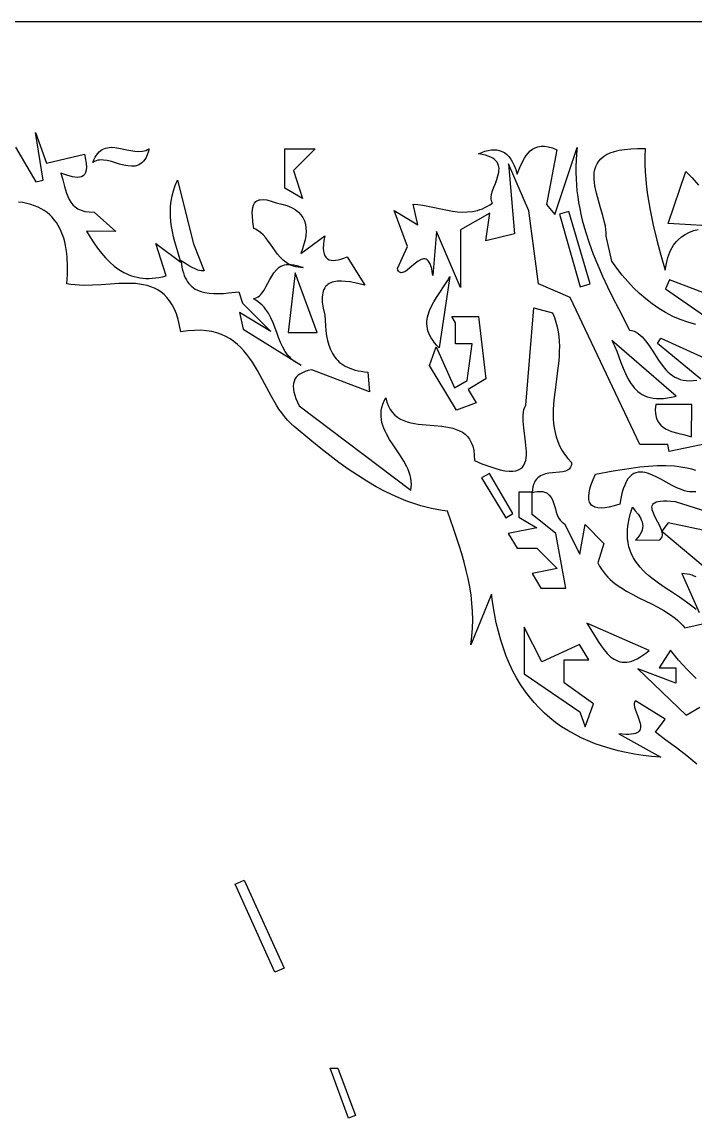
# Model space of a CAD drawing. Header units: metres. Extents: x 0 to 50, y 0 to 30.
# Drawn here: x 7.94 to 14.49, y 19.34 to 30 of the extents above; entities that cross this region are included whole.
import ezdxf

# ---------------------------------------------------------------- set-up
doc = ezdxf.new("R2010")
doc.units = ezdxf.units.M

msp = doc.modelspace()

# ---------------------------------------------------------------- linework, layer by layer
for points in [[(48, 30), (2, 30)], [(7.876523, 28.783318), (8.07399, 28.44428), (8.143705, 28.462443), (8.069821, 28.92583), (8.1773, 28.627032), (8.547498, 28.712561), (8.547498, 28.712561), (8.557688, 28.663482), (8.563313, 28.62152), (8.56465, 28.586228), (8.561974, 28.557158), (8.555563, 28.533862), (8.545692, 28.515891), (8.532639, 28.502798), (8.51668, 28.494135), (8.498091, 28.489453), (8.477148, 28.488306), (8.454129, 28.490245), (8.42931, 28.494822), (8.375376, 28.510099), (8.31756, 28.530554), (8.31756, 28.530554), (8.336166, 28.464675), (8.353118, 28.397784), (8.372348, 28.333004), (8.384046, 28.302383), (8.397788, 28.273461), (8.414066, 28.24663), (8.43337, 28.222279), (8.456193, 28.2008), (8.483027, 28.182583), (8.514362, 28.168018), (8.55069, 28.157497), (8.592503, 28.151409), (8.640292, 28.150146), (8.851554, 27.961462), (8.567562, 27.964971), (8.567562, 27.964971), (8.602388, 27.907756), (8.638038, 27.852877), (8.67472, 27.800691), (8.712641, 27.751557), (8.752009, 27.705832), (8.793032, 27.663875), (8.835918, 27.626043), (8.880873, 27.592696), (8.928106, 27.564189), (8.952642, 27.551864), (8.977825, 27.540883), (9.003681, 27.531291), (9.030236, 27.523134), (9.057517, 27.516456), (9.085549, 27.511301), (9.114358, 27.507715), (9.143969, 27.505742), (9.17441, 27.505427), (9.205706, 27.506814), (9.237883, 27.509949), (9.270967, 27.514876), (9.304983, 27.521641), (9.339958, 27.530287), (9.240189, 27.84647), (9.485332, 27.664458), (9.485332, 27.664458), (9.453266, 27.763505), (9.424757, 27.861904), (9.412513, 27.910988), (9.401971, 27.960063), (9.393402, 28.009181), (9.387075, 28.058392), (9.383263, 28.107747), (9.382235, 28.157297), (9.384262, 28.207094), (9.389615, 28.257188), (9.398565, 28.307631), (9.411383, 28.358473), (9.428338, 28.409765), (9.449703, 28.461559)], [(14.763505, 25.931336), (14.234204, 25.823344), (14.22036, 25.891309), (13.948649, 25.891309), (13.269535, 27.319853), (12.963021, 27.454085), (12.869542, 28.161744), (12.670209, 28.618592), (12.728234, 27.939868), (12.451487, 27.870624), (12.488395, 28.141508), (12.202964, 27.979197), (12.202964, 27.418544), (11.970187, 27.962136), (11.93437, 27.534013), (11.93437, 27.534013), (11.92953, 27.57), (11.923605, 27.600759), (11.916666, 27.626592), (11.908783, 27.647805), (11.900026, 27.664702), (11.890465, 27.677587), (11.88017, 27.686764), (11.869213, 27.692537), (11.857662, 27.695211), (11.845589, 27.69509), (11.833063, 27.692479), (11.820156, 27.687681), (11.793474, 27.672742), (11.766107, 27.652709), (11.711562, 27.607094), (11.685508, 27.58638), (11.661016, 27.570308), (11.649531, 27.564773), (11.638648, 27.561311), (11.628435, 27.560227), (11.618965, 27.561824), (11.610306, 27.566408), (11.60253, 27.574281), (11.595705, 27.585749), (11.589904, 27.601115), (11.689978, 27.81667), (11.557632, 28.165868), (11.790199, 28.026213), (11.74271, 28.227745), (11.74271, 28.227745), (11.790272, 28.224265), (11.837954, 28.21787), (11.88575, 28.209301), (11.933654, 28.199299), (12.029769, 28.177955), (12.07797, 28.168094), (12.126258, 28.15976), (12.174629, 28.153695), (12.223079, 28.150637), (12.271601, 28.151329), (12.320191, 28.156509), (12.368844, 28.166919), (12.393192, 28.174316), (12.417554, 28.183298), (12.441929, 28.193958), (12.466316, 28.206388), (12.490715, 28.22068), (12.515126, 28.236927), (12.515126, 28.236927), (12.508637, 28.249548), (12.504479, 28.263038), (12.502432, 28.277325), (12.502279, 28.292337), (12.506775, 28.324254), (12.516217, 28.358216), (12.528853, 28.39365), (12.542933, 28.429984), (12.556705, 28.466646), (12.568419, 28.503064), (12.576324, 28.538664), (12.5783, 28.55598), (12.578668, 28.572876), (12.577208, 28.589282), (12.573702, 28.605126), (12.567929, 28.620337), (12.559673, 28.634843), (12.548713, 28.648572), (12.534831, 28.661453), (12.517808, 28.673415), (12.497425, 28.684386), (12.473464, 28.694294), (12.445705, 28.703067), (12.41393, 28.710635), (12.377919, 28.716926), (12.377919, 28.716926), (12.410267, 28.730905), (12.441669, 28.742041), (12.472079, 28.750191), (12.501448, 28.755215), (12.529728, 28.756972), (12.556873, 28.755321), (12.582835, 28.750121), (12.607566, 28.741231), (12.631019, 28.728511), (12.653146, 28.711818), (12.6739, 28.691013), (12.693233, 28.665955), (12.711097, 28.636501), (12.727446, 28.602513), (12.742232, 28.563848), (12.755406, 28.520365), (12.755406, 28.520365), (12.78232, 28.584088), (12.811079, 28.645139), (12.826817, 28.673554), (12.843817, 28.699969), (12.862344, 28.72394), (12.882666, 28.745024), (12.90505, 28.762777), (12.929761, 28.776755), (12.957067, 28.786514), (12.987234, 28.791609), (13.02053, 28.791598), (13.05722, 28.786036), (13.097571, 28.774479), (13.141851, 28.756483), (13.039999, 28.224071), (13.122677, 28.126809), (13.339158, 28.777302), (13.339158, 28.777302), (13.332673, 28.715735), (13.328362, 28.654748), (13.326151, 28.594323), (13.325968, 28.53444), (13.32774, 28.47508), (13.331392, 28.416226), (13.336852, 28.357859), (13.344046, 28.299958), (13.352901, 28.242507), (13.363345, 28.185486), (13.375303, 28.128876), (13.388702, 28.072658), (13.419532, 27.961327), (13.455248, 27.85134), (13.495264, 27.74255), (13.538994, 27.634805), (13.585852, 27.527956), (13.635252, 27.421852), (13.686607, 27.316345), (13.739332, 27.211283), (13.846546, 27.001898), (13.846546, 27.001898), (13.870002, 26.997793), (13.892136, 26.990747), (13.913068, 26.980983), (13.932921, 26.968728), (13.951814, 26.954205), (13.969868, 26.93764), (13.987205, 26.919256), (14.003944, 26.899279), (14.036115, 26.855443), (14.067347, 26.807928), (14.130861, 26.709053), (14.165076, 26.661286), (14.202218, 26.617029), (14.222188, 26.596779), (14.243253, 26.57808), (14.265533, 26.561157), (14.289148, 26.546235), (14.31422, 26.533538), (14.34087, 26.523291), (14.369217, 26.515719), (14.399384, 26.511046), (14.43149, 26.509497), (14.465657, 26.511296), (14.502005, 26.516669)], [(9.176302, 28.766567), (9.176302, 28.766567), (9.167045, 28.734683), (9.156671, 28.706715), (9.14524, 28.682448), (9.132813, 28.661669), (9.11945, 28.644168), (9.105213, 28.629729), (9.090163, 28.618142), (9.074359, 28.609192), (9.057862, 28.602669), (9.040734, 28.598357), (9.023035, 28.596046), (9.004826, 28.595523), (8.967119, 28.598986), (8.9281, 28.607047), (8.888255, 28.618003), (8.848069, 28.630152), (8.808027, 28.641794), (8.768617, 28.651227), (8.730323, 28.656748), (8.711746, 28.65751), (8.693631, 28.656656), (8.676038, 28.653974), (8.659028, 28.64925), (8.642661, 28.642273), (8.626998, 28.632828), (8.626998, 28.632828), (8.6377, 28.659652), (8.649323, 28.683245), (8.661818, 28.703785), (8.675134, 28.72145), (8.689221, 28.736415), (8.704027, 28.748859), (8.719503, 28.758956), (8.735599, 28.766886), (8.752262, 28.772824), (8.769444, 28.776947), (8.787093, 28.779432), (8.80516, 28.780457), (8.842342, 28.778831), (8.880586, 28.773484), (8.958645, 28.757288), (8.997652, 28.749269), (9.036105, 28.743189), (9.073601, 28.740464), (9.109735, 28.742509), (9.127165, 28.745762), (9.144103, 28.750738), (9.160499, 28.757614), (9.176302, 28.766567)], [(10.495936, 28.764582), (10.790786, 28.764582), (10.580807, 28.55443), (10.66635, 28.281735), (10.495936, 28.384067), (10.495936, 28.764582)], [(14.4935, 27.056539), (14.415798, 27.078171), (14.340938, 27.104785), (14.268816, 27.136196), (14.199325, 27.172216), (14.132359, 27.212661), (14.067812, 27.257344), (14.005578, 27.30608), (13.945551, 27.358683), (13.887626, 27.414966), (13.831695, 27.474745), (13.777654, 27.537833), (13.725395, 27.604044), (13.674814, 27.673193), (13.622386, 27.917659), (13.622386, 27.917659), (13.621429, 27.948701), (13.618138, 27.980907), (13.612828, 28.014131), (13.605815, 28.048229), (13.587944, 28.118465), (13.56705, 28.190455), (13.545657, 28.263037), (13.526292, 28.335051), (13.511481, 28.405336), (13.506571, 28.439467), (13.503747, 28.472731), (13.503324, 28.504982), (13.505618, 28.536075), (13.510944, 28.565866), (13.519618, 28.594208), (13.531956, 28.620958), (13.548274, 28.645969), (13.568886, 28.669097), (13.594109, 28.690197), (13.624259, 28.709123), (13.659651, 28.725731), (13.700601, 28.739875), (13.747424, 28.75141), (13.800436, 28.760191), (13.859953, 28.766074), (13.926291, 28.768912), (13.999766, 28.768561), (13.999766, 28.768561), (13.997338, 28.692087), (13.997643, 28.616178), (14.000515, 28.540784), (14.005789, 28.465855), (14.013298, 28.391339), (14.022878, 28.317186), (14.034362, 28.243346), (14.047584, 28.169767), (14.078581, 28.02319), (14.114543, 27.877052), (14.154143, 27.730947), (14.196056, 27.584469), (14.196056, 27.584469), (14.206471, 27.650399), (14.221268, 27.709147), (14.230246, 27.735956), (14.240241, 27.761124), (14.251227, 27.784701), (14.263177, 27.80674), (14.276067, 27.82729), (14.28987, 27.846404), (14.304559, 27.864133), (14.320108, 27.880527), (14.353683, 27.90952), (14.390386, 27.933791), (14.430007, 27.953751), (14.472336, 27.969809), (14.517164, 27.982377)], [(14.771467, 28.007205), (14.224151, 28.038999), (14.394886, 28.544509), (14.394886, 28.544509), (14.426337, 28.516755), (14.457016, 28.484497), (14.517451, 28.412404)], [(9.449703, 28.461559), (9.60638, 27.842326), (9.711438, 27.577948), (9.711438, 27.577948), (9.680239, 27.580044), (9.650419, 27.586643), (9.621723, 27.59697), (9.593897, 27.610253), (9.566687, 27.625721), (9.539839, 27.6426), (9.48621, 27.677502), (9.48621, 27.677502), (9.489937, 27.644422), (9.494947, 27.613595), (9.501202, 27.584949), (9.508661, 27.55841), (9.517287, 27.533906), (9.527039, 27.511363), (9.537879, 27.490707), (9.549768, 27.471867), (9.562666, 27.454768), (9.576535, 27.439337), (9.591336, 27.425502), (9.607029, 27.413189), (9.623575, 27.402324), (9.640936, 27.392836), (9.677944, 27.377693), (9.71774, 27.367176), (9.760012, 27.360697), (9.804448, 27.357674), (9.850733, 27.357518), (9.898557, 27.359647), (9.947607, 27.363473), (10.048132, 27.373878), (10.08463, 27.265888), (10.360149, 26.990142), (10.055187, 27.17327), (10.089878, 27.011243), (10.655498, 26.661562), (10.655498, 26.661562), (10.62965, 26.673367), (10.605892, 26.686688), (10.584087, 26.701428), (10.564098, 26.71749), (10.545791, 26.734775), (10.529029, 26.753185), (10.513675, 26.772625), (10.499595, 26.792995), (10.474708, 26.836137), (10.453279, 26.88183), (10.434221, 26.929295), (10.416444, 26.977748), (10.38038, 27.074502), (10.359916, 27.121239), (10.33638, 27.165842), (10.308683, 27.20753), (10.292934, 27.227037), (10.275736, 27.245522), (10.256954, 27.262888), (10.236452, 27.279037), (10.214093, 27.293872), (10.189741, 27.307294), (10.189741, 27.307294), (10.206182, 27.311941), (10.221371, 27.318613), (10.235425, 27.327139), (10.248459, 27.337349), (10.260591, 27.349069), (10.271936, 27.362129), (10.292732, 27.391583), (10.311778, 27.424337), (10.330006, 27.45902), (10.348345, 27.494259), (10.367728, 27.528682), (10.389084, 27.560916), (10.413345, 27.58959), (10.426856, 27.602164), (10.441442, 27.613332), (10.45722, 27.622924), (10.474305, 27.630769), (10.492815, 27.636694), (10.512865, 27.640529), (10.534573, 27.642101), (10.558054, 27.641239), (10.583425, 27.637772), (10.610802, 27.631528), (10.640301, 27.622336), (10.672039, 27.610024), (10.672039, 27.610024), (10.646976, 27.610878), (10.623391, 27.613423), (10.601203, 27.617561), (10.580327, 27.623194), (10.560682, 27.630226), (10.542184, 27.638559), (10.508298, 27.658736), (10.478009, 27.682944), (10.450652, 27.710404), (10.425566, 27.740335), (10.402088, 27.771956), (10.357304, 27.837147), (10.334673, 27.869157), (10.310999, 27.899734), (10.28562, 27.9281), (10.257874, 27.953473), (10.227096, 27.975073), (10.210364, 27.984214), (10.192625, 27.99212), (10.192625, 27.99212), (10.185, 28.054331), (10.179486, 28.115476), (10.178741, 28.144427), (10.179989, 28.171646), (10.183719, 28.196644), (10.190418, 28.218932), (10.200575, 28.238021), (10.214678, 28.253423), (10.223362, 28.259588), (10.233216, 28.264649), (10.244301, 28.268543), (10.256677, 28.27121), (10.28555, 28.272617), (10.320322, 28.268383), (10.361483, 28.258017), (10.40952, 28.241032), (10.40952, 28.241032), (10.466203, 28.228689), (10.51598, 28.213416), (10.559146, 28.195315), (10.595994, 28.174486), (10.626819, 28.15103), (10.651914, 28.125046), (10.671573, 28.096636), (10.68609, 28.0659), (10.695759, 28.032938), (10.700874, 27.99785), (10.701729, 27.960738), (10.698617, 27.921701), (10.691832, 27.880841), (10.681669, 27.838256), (10.668421, 27.794049), (10.652382, 27.748319), (10.882793, 27.920344), (10.882793, 27.920344), (10.874871, 27.874852), (10.870423, 27.834805), (10.86932, 27.799969), (10.871433, 27.770108), (10.876634, 27.744989), (10.884794, 27.724377), (10.895786, 27.708036), (10.909481, 27.695733), (10.925749, 27.687234), (10.944464, 27.682302), (10.965496, 27.680705), (10.988718, 27.682207), (11.014, 27.686574), (11.041214, 27.693571), (11.070233, 27.702963), (11.100926, 27.714517), (11.272687, 27.440672), (11.272687, 27.440672), (11.176474, 27.462468), (11.130602, 27.470539), (11.086808, 27.476026), (11.04553, 27.478406), (11.00721, 27.477152), (10.972287, 27.47174), (10.956237, 27.467312), (10.941201, 27.461647), (10.927235, 27.45468), (10.914394, 27.446346), (10.902731, 27.43658), (10.892304, 27.425315), (10.883166, 27.412485), (10.875372, 27.398027), (10.868978, 27.381873), (10.864039, 27.363958), (10.860609, 27.344217), (10.858744, 27.322584), (10.858499, 27.298994), (10.859928, 27.27338), (10.86803, 27.215822), (10.883492, 27.149384), (10.883492, 27.149384), (10.889651, 27.045897), (10.89465, 26.995956), (10.901554, 26.9476), (10.910835, 26.901112), (10.922962, 26.85678), (10.938405, 26.814889), (10.957636, 26.775724), (10.981124, 26.739572), (10.994611, 26.722715), (11.009338, 26.706719), (11.025365, 26.691618), (11.042751, 26.677449), (11.061553, 26.664247), (11.08183, 26.652049), (11.103643, 26.64089), (11.127048, 26.630805), (11.152106, 26.621831), (11.178874, 26.614003), (11.207412, 26.607357), (11.237778, 26.601928), (11.270031, 26.597752), (11.30423, 26.594866), (11.319984, 26.401457), (10.757754, 26.615446), (10.757754, 26.615446), (10.723583, 26.608107), (10.693025, 26.598948), (10.666065, 26.587942), (10.642687, 26.575062), (10.622876, 26.560282), (10.606618, 26.543573), (10.593897, 26.52491), (10.584699, 26.504266), (10.579007, 26.481613), (10.576808, 26.456925), (10.578086, 26.430176), (10.582826, 26.401337), (10.591014, 26.370382), (10.602633, 26.337285), (10.617669, 26.302018), (10.636107, 26.264555), (11.721142, 25.445329), (11.721142, 25.445329), (11.725534, 25.475108), (11.726804, 25.50442), (11.725188, 25.5333), (11.72092, 25.561786), (11.714235, 25.589913), (11.705368, 25.617717), (11.694554, 25.645234), (11.682027, 25.6725), (11.652775, 25.726422), (11.619491, 25.779772), (11.54834, 25.885906), (11.514231, 25.939265), (11.483603, 25.993203), (11.470183, 26.020479), (11.458337, 26.048007), (11.4483, 26.075824), (11.440309, 26.103965), (11.434596, 26.132467), (11.431398, 26.161365), (11.430949, 26.190696), (11.433484, 26.220495), (11.439238, 26.250799), (11.448445, 26.281642), (11.46134, 26.313063), (11.478159, 26.345095), (11.478159, 26.345095), (11.48877, 26.301373), (11.503134, 26.262959), (11.520982, 26.22948), (11.542043, 26.200565), (11.566047, 26.175843), (11.592723, 26.154941), (11.621803, 26.137488), (11.653016, 26.123113), (11.686092, 26.111443), (11.72076, 26.102108), (11.75675, 26.094734), (11.793794, 26.088952), (11.869957, 26.080671), (11.94709, 26.074293), (12.023031, 26.066845), (12.05988, 26.06179), (12.09562, 26.055352), (12.129982, 26.047159), (12.162696, 26.036841), (12.193491, 26.024024), (12.222098, 26.008339), (12.248246, 25.989412), (12.271665, 25.966872), (12.292086, 25.940348), (12.309238, 25.909467), (12.322851, 25.873859), (12.332655, 25.833151), (12.338379, 25.786972), (12.339755, 25.73495), (12.339755, 25.73495), (12.412581, 25.703473), (12.478328, 25.677974), (12.537335, 25.658168), (12.58994, 25.643768), (12.636482, 25.634489), (12.6773, 25.630044), (12.712732, 25.630147), (12.743117, 25.634512), (12.768794, 25.642853), (12.790102, 25.654883), (12.80738, 25.670317), (12.820965, 25.688869), (12.831198, 25.710251), (12.838416, 25.734179), (12.842958, 25.760366), (12.845164, 25.788526), (12.845371, 25.818372), (12.843919, 25.84962), (12.837391, 25.915171), (12.819327, 26.050492), (12.81321, 26.115683), (12.812065, 26.14666), (12.812649, 26.176176), (12.8153, 26.203945), (12.820355, 26.229682), (12.828155, 26.253099), (12.839038, 26.273911), (12.918884, 27.22009), (13.097545, 27.170855), (13.097545, 27.170855), (13.116893, 27.125268), (13.132569, 27.079312), (13.144855, 27.033024), (13.154029, 26.986443), (13.160371, 26.939606), (13.164161, 26.89255), (13.165679, 26.845312), (13.165204, 26.79793), (13.163017, 26.750443), (13.159396, 26.702886), (13.148976, 26.607715), (13.123249, 26.418197), (13.112419, 26.324448), (13.105929, 26.231774), (13.105011, 26.185933), (13.106017, 26.140472), (13.109227, 26.09543), (13.114921, 26.050844), (13.123379, 26.006752), (13.134879, 25.96319), (13.149703, 25.920196), (13.16813, 25.877808), (13.19044, 25.836063), (13.216912, 25.794999), (13.247826, 25.754654), (13.283462, 25.715063), (13.283462, 25.715063), (13.282617, 25.698059), (13.279727, 25.683295), (13.274925, 25.670599), (13.268344, 25.659796), (13.260118, 25.650714), (13.250379, 25.643181), (13.23926, 25.637024), (13.226894, 25.632068), (13.198954, 25.625073), (13.167622, 25.620813), (13.099038, 25.614963), (13.063913, 25.610607), (13.029652, 25.603451), (12.997317, 25.592113), (12.982205, 25.584443), (12.967973, 25.575208), (12.954755, 25.564237), (12.942684, 25.551355), (12.931892, 25.536389), (12.922512, 25.519168), (12.914678, 25.499518), (12.908522, 25.477265), (12.904178, 25.452238), (12.901778, 25.424263), (12.901778, 25.424263), (12.9264, 25.429635), (12.948939, 25.432915), (12.969508, 25.434216), (12.988221, 25.43365), (13.005189, 25.431332), (13.020526, 25.427373), (13.034342, 25.421888), (13.046752, 25.414989), (13.057868, 25.40679), (13.067801, 25.397403), (13.084573, 25.375522), (13.097967, 25.350249), (13.108885, 25.322492), (13.126889, 25.263142), (13.135777, 25.233361), (13.145788, 25.204715), (13.157823, 25.178112), (13.172783, 25.154455), (13.18164, 25.144015), (13.191566, 25.134651), (13.202674, 25.126476), (13.215075, 25.119604), (13.36491, 24.824721), (13.417766, 25.11038), (13.599623, 24.928374), (13.540764, 24.738673), (13.540764, 24.738673), (13.556797, 24.707697), (13.574471, 24.678543), (13.593687, 24.651101), (13.614349, 24.625261), (13.63636, 24.600913), (13.659624, 24.577948), (13.684042, 24.556255), (13.709519, 24.535725), (13.76326, 24.497714), (13.820069, 24.463037), (13.879171, 24.430814), (13.939791, 24.400167), (14.062481, 24.340087), (14.122998, 24.308896), (14.18193, 24.275766), (14.238501, 24.23982), (14.291934, 24.200177), (14.317231, 24.178696), (14.341454, 24.15596), (14.364504, 24.131862), (14.386285, 24.106291), (14.686833, 24.17545)], [(14.503399, 22.782374), (14.404356, 22.861183), (14.30407, 22.93886), (14.202431, 23.01536), (14.099331, 23.090638), (14.19578, 23.217345), (13.90608, 23.397553), (13.90608, 23.397553), (13.899801, 23.389534), (13.895701, 23.38036), (13.893569, 23.370132), (13.893196, 23.358953), (13.896883, 23.334152), (13.905083, 23.306776), (13.928295, 23.247571), (13.939946, 23.217381), (13.949387, 23.187891), (13.954935, 23.159919), (13.955725, 23.146759), (13.954911, 23.134286), (13.952284, 23.122602), (13.947634, 23.11181), (13.94075, 23.102011), (13.931422, 23.093309), (13.919441, 23.085805), (13.904596, 23.079603), (13.886677, 23.074803), (13.865474, 23.07151), (13.840777, 23.069825), (13.812375, 23.06985), (13.780059, 23.071688), (13.743619, 23.075441), (14.153675, 22.847707), (14.153675, 22.847707), (14.066221, 22.855688), (13.980884, 22.866039), (13.897684, 22.878791), (13.816641, 22.893977), (13.737777, 22.911627), (13.661111, 22.931774), (13.586664, 22.954449), (13.514456, 22.979683), (13.444509, 23.007507), (13.376842, 23.037954), (13.311476, 23.071055), (13.248432, 23.106841), (13.18773, 23.145344), (13.12939, 23.186595), (13.073433, 23.230626), (13.01988, 23.277468), (12.968751, 23.327153), (12.920067, 23.379712), (12.873847, 23.435177), (12.830114, 23.49358), (12.788886, 23.554951), (12.750185, 23.619322), (12.71403, 23.686725), (12.680444, 23.757192), (12.649445, 23.830753), (12.621056, 23.907441), (12.595295, 23.987286), (12.572183, 24.070321), (12.551742, 24.156577), (12.533992, 24.246084), (12.518952, 24.338876), (12.506644, 24.434983), (12.303914, 23.939859), (12.303914, 23.939859), (12.314568, 24.022357), (12.320793, 24.104097), (12.322829, 24.185206), (12.320914, 24.265812), (12.315287, 24.346045), (12.306188, 24.426032), (12.293855, 24.505903), (12.278528, 24.585786), (12.260445, 24.665809), (12.239846, 24.746102), (12.216969, 24.826792), (12.192053, 24.908008), (12.137062, 25.072534), (12.076785, 25.240707), (12.076785, 25.240707), (12.02437, 25.247848), (11.972475, 25.25671), (11.921086, 25.267242), (11.870189, 25.279391), (11.819769, 25.293107), (11.769812, 25.308336), (11.671229, 25.343128), (11.574325, 25.38335), (11.478987, 25.428587), (11.385099, 25.478422), (11.292546, 25.532439), (11.201215, 25.590222), (11.110989, 25.651355), (11.021755, 25.715421), (10.933398, 25.782004), (10.845803, 25.850689), (10.758855, 25.921058), (10.586443, 26.065187), (10.586443, 26.065187), (10.553164, 26.09477), (10.521923, 26.126756), (10.49251, 26.160897), (10.464712, 26.196949), (10.438319, 26.234666), (10.413119, 26.273801), (10.365454, 26.355347), (10.320027, 26.439621), (10.275147, 26.524658), (10.229124, 26.608492), (10.180267, 26.689158), (10.154248, 26.72769), (10.126887, 26.764692), (10.097971, 26.799919), (10.067291, 26.833127), (10.034635, 26.864068), (9.999792, 26.892498), (9.962549, 26.918171), (9.922697, 26.940841), (9.880023, 26.960262), (9.834316, 26.976189), (9.785366, 26.988376), (9.73296, 26.996577), (9.676887, 27.000548), (9.616937, 27.000041), (9.552897, 26.994812), (9.484557, 26.984615), (9.484557, 26.984615), (9.472284, 27.048665), (9.457455, 27.10683), (9.44018, 27.15938), (9.420572, 27.206584), (9.39874, 27.248713), (9.374796, 27.286035), (9.348851, 27.318822), (9.321014, 27.347342), (9.291398, 27.371866), (9.260113, 27.392663), (9.22727, 27.410004), (9.19298, 27.424158), (9.157354, 27.435394), (9.120502, 27.443983), (9.082536, 27.450195), (9.043566, 27.4543), (9.003704, 27.456566), (8.963059, 27.457265), (8.879868, 27.455038), (8.79488, 27.449777), (8.708982, 27.443642), (8.623061, 27.43879), (8.538004, 27.437381), (8.496077, 27.438641), (8.454698, 27.441572), (8.413979, 27.446443), (8.374031, 27.453523), (8.374031, 27.453523), (8.379925, 27.541984), (8.38129, 27.627339), (8.37774, 27.709145), (8.374001, 27.748579), (8.368889, 27.786961), (8.362356, 27.824235), (8.354354, 27.860345), (8.344834, 27.895237), (8.333748, 27.928854), (8.321048, 27.961143), (8.306686, 27.992047), (8.290614, 28.021512), (8.272783, 28.049482), (8.253146, 28.075901), (8.231654, 28.100716), (8.20826, 28.123869), (8.182914, 28.145307), (8.15557, 28.164973), (8.126178, 28.182813), (8.094691, 28.198772), (8.06106, 28.212793), (8.025237, 28.224822), (7.987175, 28.234804), (7.946824, 28.242683), (7.904138, 28.248404)], [(13.166792, 28.130511), (13.368703, 27.422787), (13.466819, 27.451085), (13.257261, 28.156895), (13.166792, 28.130511)], [(10.594901, 27.55836), (10.526973, 26.978493), (10.808761, 26.978493), (10.594901, 27.55836)], [(12.10098, 27.524968), (11.995638, 26.831098), (11.995638, 26.831098), (11.972025, 26.855642), (11.95135, 26.879871), (11.933495, 26.903798), (11.918337, 26.927437), (11.905758, 26.9508), (11.895636, 26.9739), (11.887852, 26.99675), (11.882285, 27.019364), (11.878815, 27.041755), (11.877321, 27.063934), (11.877684, 27.085916), (11.879782, 27.107714), (11.883496, 27.12934), (11.888705, 27.150808), (11.903127, 27.193319), (11.922086, 27.235353), (11.94462, 27.277014), (11.969765, 27.318405), (11.99656, 27.359631), (12.051246, 27.442005), (12.077213, 27.48336), (12.10098, 27.524968)], [(14.954755, 27.219524), (14.237638, 27.49027), (14.19691, 27.402821), (14.744726, 27.02339)], [(12.120938, 27.133805), (12.380088, 27.133805), (12.450889, 26.529419), (12.278274, 26.425765), (12.356872, 26.29466), (12.164603, 26.225387), (11.900994, 26.656705), (11.967298, 26.841035), (12.147233, 26.440263), (12.268904, 26.513326), (12.317471, 26.869775), (12.156408, 26.869775), (12.156408, 27.071681), (12.120938, 27.133805)], [(13.677094, 26.89999), (13.677094, 26.89999), (13.701142, 26.849271), (13.723169, 26.796225), (13.764594, 26.687084), (13.78571, 26.632955), (13.808239, 26.580431), (13.833041, 26.530495), (13.860975, 26.484132), (13.876384, 26.462597), (13.892898, 26.442324), (13.910625, 26.423435), (13.929671, 26.406053), (13.950143, 26.390302), (13.972151, 26.376305), (13.995799, 26.364183), (14.021197, 26.354061), (14.048451, 26.34606), (14.077668, 26.340305), (14.108957, 26.336917), (14.142424, 26.336019), (14.178176, 26.337736), (14.216322, 26.342189), (14.256967, 26.349501), (14.300221, 26.359796), (13.677094, 26.89999)], [(14.540656, 26.525839), (14.121031, 26.873755), (14.153029, 26.923597), (14.938367, 26.56896)], [(14.103019, 26.278397), (14.103019, 26.278397), (14.098818, 26.231936), (14.100115, 26.191288), (14.106472, 26.155974), (14.11745, 26.125516), (14.132609, 26.099437), (14.151511, 26.077257), (14.173715, 26.058498), (14.198784, 26.042683), (14.226278, 26.029333), (14.255758, 26.017969), (14.318917, 25.999288), (14.384751, 25.982814), (14.449744, 25.964721), (14.454247, 26.279589), (14.103019, 26.278397)], [(12.409509, 25.564763), (12.644119, 25.177596), (12.713142, 25.218531), (12.484707, 25.609353), (12.409509, 25.564763)], [(14.492156, 25.42807), (14.455629, 25.430864), (14.455629, 25.430864), (14.432353, 25.431037), (14.408465, 25.434066), (14.384035, 25.43964), (14.359133, 25.447448), (14.308191, 25.468519), (14.256195, 25.49479), (14.151277, 25.552973), (14.099469, 25.579905), (14.04884, 25.602078), (14.024141, 25.610602), (13.999946, 25.617002), (13.976324, 25.620968), (13.953345, 25.622188), (13.931079, 25.620351), (13.909596, 25.615145), (13.888965, 25.60626), (13.869255, 25.593385), (13.850538, 25.576207), (13.832881, 25.554416), (13.816356, 25.527701), (13.801032, 25.49575), (13.786978, 25.458252), (13.774265, 25.414897), (13.762961, 25.365372), (13.753137, 25.309366), (13.753137, 25.309366), (13.699581, 25.292367), (13.651348, 25.280291), (13.608407, 25.273091), (13.570724, 25.270719), (13.538268, 25.273128), (13.511007, 25.280271), (13.499315, 25.285603), (13.488909, 25.292101), (13.479786, 25.299758), (13.471942, 25.30857), (13.465372, 25.318529), (13.460073, 25.32963), (13.456041, 25.341868), (13.453271, 25.355235), (13.451504, 25.385338), (13.454739, 25.419891), (13.462945, 25.458846), (13.476089, 25.502157), (13.494139, 25.549775), (13.517063, 25.601655), (13.517063, 25.601655), (13.690271, 25.632182), (13.776589, 25.647012), (13.862611, 25.660519), (13.948254, 25.671925), (14.03344, 25.680454), (14.118088, 25.68533), (14.202117, 25.685777), (14.285447, 25.681019), (14.326825, 25.676444), (14.367998, 25.670278), (14.408956, 25.662421), (14.449688, 25.652779), (14.490186, 25.641252)], [(12.771973, 25.425373), (12.771973, 25.184639), (12.945274, 25.080573), (12.668517, 25.02415), (12.753868, 24.88178), (12.947848, 24.88178), (13.144097, 24.68537), (12.901293, 24.63587), (12.986644, 24.4935), (13.228715, 24.4935), (13.12986, 25.023098), (12.901293, 25.209838), (12.901293, 25.425373), (12.771973, 25.425373)], [(14.496908, 24.283708), (14.466224, 24.309117), (14.40167, 24.3577), (14.334134, 24.404155), (14.265136, 24.449503), (14.196196, 24.494769), (14.128833, 24.540975), (14.064568, 24.589143), (14.034073, 24.614283), (14.004921, 24.640297), (13.977304, 24.667313), (13.951412, 24.69546), (13.927434, 24.724863), (13.905561, 24.755653), (13.885981, 24.787956), (13.868887, 24.8219), (13.854467, 24.857614), (13.842911, 24.895224), (13.83441, 24.934859), (13.829153, 24.976647), (13.82733, 25.020716), (13.829132, 25.067193), (13.834749, 25.116207), (13.84437, 25.167884), (13.858185, 25.222354), (13.876385, 25.279743), (13.876385, 25.279743), (13.903959, 25.245824), (13.930723, 25.211594), (13.953689, 25.176321), (13.962814, 25.158064), (13.96987, 25.139272), (13.974482, 25.119853), (13.976277, 25.099716), (13.974882, 25.078769), (13.969923, 25.056921), (13.961028, 25.034079), (13.947821, 25.010154), (13.929931, 24.985052), (13.906983, 24.958684), (14.138145, 24.961287), (14.138145, 24.961287), (14.150561, 24.970391), (14.159506, 24.980882), (14.165277, 24.992638), (14.168173, 25.005537), (14.168492, 25.019456), (14.166533, 25.034274), (14.162593, 25.049867), (14.156971, 25.066115), (14.141872, 25.100084), (14.123623, 25.135204), (14.10461, 25.170496), (14.087217, 25.204984), (14.073832, 25.237691), (14.069388, 25.253071), (14.06684, 25.267639), (14.066486, 25.281272), (14.068626, 25.29385), (14.073557, 25.305249), (14.081577, 25.315348), (14.092984, 25.324024), (14.108078, 25.331155), (14.127155, 25.336619), (14.150515, 25.340294), (14.178455, 25.342058), (14.211274, 25.341788), (14.249269, 25.339363), (14.29274, 25.334659), (14.805283, 25.171803)], [(14.16312, 25.046004), (14.565998, 24.709996), (14.679447, 24.810596), (14.679447, 24.810596), (14.660126, 24.824016), (14.643389, 24.837569), (14.629243, 24.851238), (14.617696, 24.865004), (14.608756, 24.878849), (14.60243, 24.892756), (14.598725, 24.906705), (14.59765, 24.920679), (14.599211, 24.934659), (14.603417, 24.948628), (14.610274, 24.962567), (14.619791, 24.976459), (14.631974, 24.990284), (14.646833, 25.004025), (14.664373, 25.017665), (14.684602, 25.031183), (14.223186, 25.127489), (14.16312, 25.046004)], [(14.495493, 24.602319), (14.476751, 24.610834), (14.456323, 24.618215), (14.434121, 24.624403), (14.410053, 24.629339), (14.38403, 24.632965), (14.355962, 24.635222), (14.526276, 24.257383)], [(12.823701, 24.114847), (12.823701, 23.658484), (13.365811, 23.288396), (13.418057, 23.143148), (13.49915, 23.368592), (13.211662, 23.570854), (13.211662, 23.794596), (13.452198, 23.794596), (13.362511, 23.944196), (12.993919, 23.776947), (12.823701, 24.114847)], [(13.432679, 24.153083), (13.432679, 24.153083), (13.488229, 24.06462), (13.543233, 23.974892), (13.571524, 23.932216), (13.600869, 23.892419), (13.631666, 23.856565), (13.664311, 23.825719), (13.681452, 23.812506), (13.699203, 23.800945), (13.717614, 23.791169), (13.736736, 23.783309), (13.756618, 23.777501), (13.77731, 23.773876), (13.798861, 23.772567), (13.82132, 23.773709), (13.844738, 23.777434), (13.869164, 23.783874), (13.894647, 23.793164), (13.921238, 23.805436), (13.948986, 23.820823), (13.97794, 23.839459), (14.00815, 23.861477), (14.039667, 23.887008), (13.432679, 24.153083)], [(14.246599, 23.889263), (14.135009, 23.71694), (14.297952, 23.71694), (14.297952, 23.566983), (13.929688, 23.706785), (14.400645, 23.258311), (14.530729, 23.336425)], [(14.495414, 23.61277), (14.407898, 23.701345), (14.365645, 23.746811), (14.324583, 23.793212), (14.284854, 23.840659), (14.246599, 23.889263)], [(10.098976, 21.651466), (10.487299, 20.797415), (10.399347, 20.75741), (10.012915, 21.612318), (10.098976, 21.651466)], [(11.009609, 19.82305), (11.182163, 19.363649), (11.113798, 19.33855), (10.935058, 19.824399), (11.009609, 19.82305)]]:
    msp.add_lwpolyline(points)

doc.saveas('drawing.dxf')
